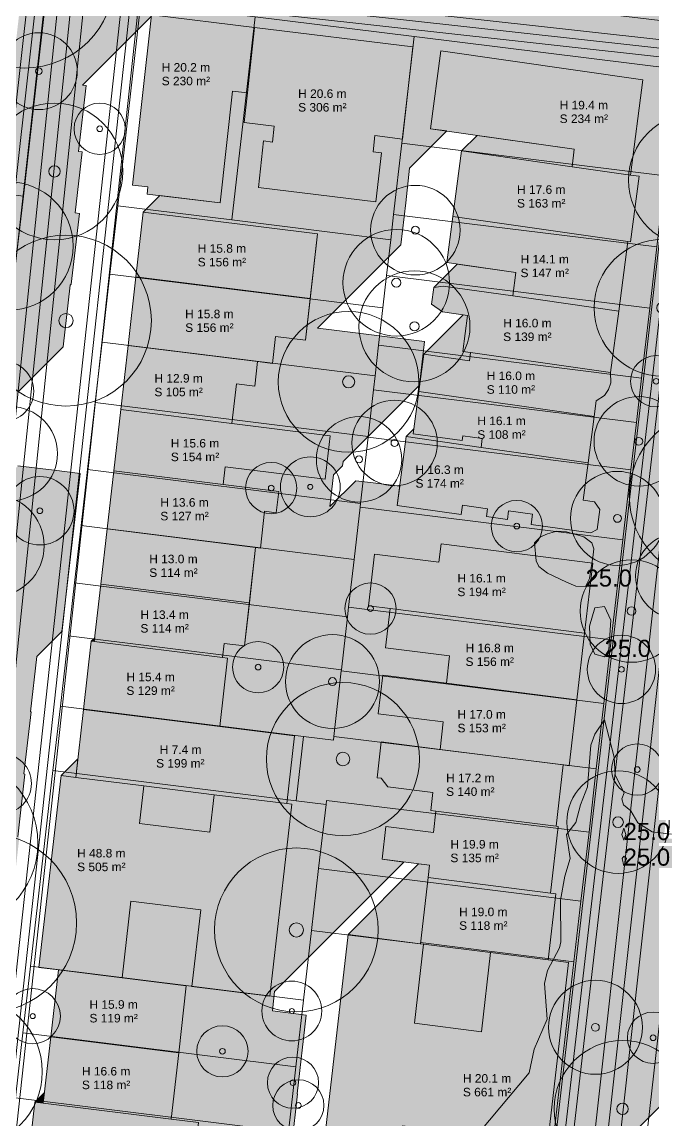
# Model space of a CAD drawing. Header units: metres. Extents: x -8 to 1190, y -11 to 1223.
# Drawn here: x 75.4 to 149.3, y 269.5 to 398 of the extents above; entities that cross this region are included whole.
import ezdxf

# ---------------------------------------------------------------- set-up
doc = ezdxf.new("R2010")
doc.units = ezdxf.units.M
doc.header["$MEASUREMENT"] = 0
for name, color, linetype, lineweight, true_color in [('TPX_BUILDING_AREAS_TEXT', 7, 'CONTINUOUS', 0, 0x000000), ('TPX_BUILDING_HEIGHTS_TEXT', 7, 'CONTINUOUS', 0, 0x000000), ('TPX_BUILDINGS', 7, 'CONTINUOUS', 0, 0x000000), ('TPX_BUILDINGS_HATCH', 7, 'CONTINUOUS', 0, 0xf0f0f0), ('TPX_BUILDINGS_SHADOWS_HATCH', 7, 'CONTINUOUS', 0, 0x000000), ('TPX_BUILDINGS_SHADOWS_OUTLINES', 7, 'CONTINUOUS', 0, 0x000000), ('TPX_CADASTRES', 7, 'CONTINUOUS', 0, 0x646464), ('TPX_CONTOUR_LINES_5M', 7, 'CONTINUOUS', 0, 0x969696), ('TPX_CONTOUR_LINES_5M_TEXT', 7, 'CONTINUOUS', 0, 0x000000), ('TPX_ROADS_AXES', 7, 'CONTINUOUS', 0, 0x323232), ('TPX_ROADS_CONTOURS', 7, 'CONTINUOUS', 0, 0x646464), ('TPX_VEGETATION_TREES_INDIVIDUAL', 7, 'CONTINUOUS', 0, 0x136734)]:
    doc.layers.add(name, color=color, linetype=linetype, lineweight=lineweight, true_color=true_color)
doc.styles.add('TPX_TEXTE', font='arial.ttf')

# ---------------------------------------------------------------- blocks, each defined once
blk = doc.blocks.new('TREETR007_CR075')
at = {"layer": 'TPX_VEGETATION_TREES_INDIVIDUAL'}
for radius in [7.5, 0.708]:
    blk.add_circle((0, 0, 0.04), radius, dxfattribs=at)
blk = doc.blocks.new('TREETR007_CR078')
at = {"layer": 'TPX_VEGETATION_TREES_INDIVIDUAL'}
for radius in [7.84, 0.708]:
    blk.add_circle((0, 0, 0.04), radius, dxfattribs=at)
blk = doc.blocks.new('TREETR003_CR030')
at = {"layer": 'TPX_VEGETATION_TREES_INDIVIDUAL'}
for radius in [3, 0.333]:
    blk.add_circle((0, 0, 0.04), radius, dxfattribs=at)
blk = doc.blocks.new('TREETR005_CR065')
at = {"layer": 'TPX_VEGETATION_TREES_INDIVIDUAL'}
for radius in [6.5, 0.542]:
    blk.add_circle((0, 0, 0.04), radius, dxfattribs=at)
blk = doc.blocks.new('TREETR003_CR035')
at = {"layer": 'TPX_VEGETATION_TREES_INDIVIDUAL'}
for radius in [3.5, 0.292]:
    blk.add_circle((0, 0, 0.04), radius, dxfattribs=at)
blk = doc.blocks.new('TREETR004_CR045')
at = {"layer": 'TPX_VEGETATION_TREES_INDIVIDUAL'}
for radius in [4.5, 0.375]:
    blk.add_circle((0, 0, 0.04), radius, dxfattribs=at)
blk = doc.blocks.new('TREETR005_CR052')
at = {"layer": 'TPX_VEGETATION_TREES_INDIVIDUAL'}
for radius in [5.24, 0.458]:
    blk.add_circle((0, 0, 0.04), radius, dxfattribs=at)
blk = doc.blocks.new('TREETR005_CR060')
at = {"layer": 'TPX_VEGETATION_TREES_INDIVIDUAL'}
for radius in [6, 0.5]:
    blk.add_circle((0, 0, 0.04), radius, dxfattribs=at)
blk = doc.blocks.new('TREETR003_CR032')
at = {"layer": 'TPX_VEGETATION_TREES_INDIVIDUAL'}
for radius in [3.23, 0.292]:
    blk.add_circle((0, 0, 0.04), radius, dxfattribs=at)
blk = doc.blocks.new('TREETR005_CR055')
at = {"layer": 'TPX_VEGETATION_TREES_INDIVIDUAL'}
for radius in [5.5, 0.458]:
    blk.add_circle((0, 0, 0.04), radius, dxfattribs=at)
blk = doc.blocks.new('TREETR003_CR040')
at = {"layer": 'TPX_VEGETATION_TREES_INDIVIDUAL'}
for radius in [4, 0.333]:
    blk.add_circle((0, 0, 0.04), radius, dxfattribs=at)
blk = doc.blocks.new('TREETR008_CR088')
at = {"layer": 'TPX_VEGETATION_TREES_INDIVIDUAL'}
for radius in [8.83, 0.792]:
    blk.add_circle((0, 0, 0.04), radius, dxfattribs=at)
blk = doc.blocks.new('TREETR008_CR096')
at = {"layer": 'TPX_VEGETATION_TREES_INDIVIDUAL'}
for radius in [9.59, 0.833]:
    blk.add_circle((0, 0, 0.04), radius, dxfattribs=at)
blk = doc.blocks.new('TREETR007_CR080')
at = {"layer": 'TPX_VEGETATION_TREES_INDIVIDUAL'}
for radius in [8, 0.667]:
    blk.add_circle((0, 0, 0.04), radius, dxfattribs=at)
blk = doc.blocks.new('TREETR004_CR050')
at = {"layer": 'TPX_VEGETATION_TREES_INDIVIDUAL'}
for radius in [5, 0.417]:
    blk.add_circle((0, 0, 0.04), radius, dxfattribs=at)
blk = doc.blocks.new('TREETR005_CR062')
at = {"layer": 'TPX_VEGETATION_TREES_INDIVIDUAL'}
for radius in [6.24, 0.542]:
    blk.add_circle((0, 0, 0.04), radius, dxfattribs=at)
blk = doc.blocks.new('TREETR009_CR105')
at = {"layer": 'TPX_VEGETATION_TREES_INDIVIDUAL'}
for radius in [10.48, 0.917]:
    blk.add_circle((0, 0, 0.04), radius, dxfattribs=at)
blk = doc.blocks.new('TREETR006_CR060')
at = {"layer": 'TPX_VEGETATION_TREES_INDIVIDUAL'}
for radius in [6, 0.625]:
    blk.add_circle((0, 0, 0.04), radius, dxfattribs=at)
blk = doc.blocks.new('TREETR008_CR090')
at = {"layer": 'TPX_VEGETATION_TREES_INDIVIDUAL'}
for radius in [8.96, 0.792]:
    blk.add_circle((0, 0, 0.04), radius, dxfattribs=at)
blk = doc.blocks.new('TREETR008_CR100')
at = {"layer": 'TPX_VEGETATION_TREES_INDIVIDUAL'}
for radius in [10, 0.833]:
    blk.add_circle((0, 0, 0.04), radius, dxfattribs=at)
blk = doc.blocks.new('TREETR007_CR082')
at = {"layer": 'TPX_VEGETATION_TREES_INDIVIDUAL'}
for radius in [8.24, 0.708]:
    blk.add_circle((0, 0, 0.04), radius, dxfattribs=at)

msp = doc.modelspace()

# ---------------------------------------------------------------- hatches: boundary and pattern name
at = {"layer": 'TPX_BUILDINGS_HATCH'}
for points in [[(90.54, 398.86), (88.33, 378.94), (90.11, 378.73), (90.02, 377.89), (98.59, 376.85), (100.04, 389.94), (101.78, 389.73), (102.62, 397.39), (90.54, 398.86)], [(101.78, 389.73), (101.39, 386.28), (104.91, 385.85), (104.71, 383.97), (103.68, 384.1), (103.08, 378.64), (116.82, 376.96), (117.46, 382.72), (116.5, 382.84), (116.71, 384.73), (119.95, 384.33), (121.15, 395.13), (102.62, 397.39), (101.78, 389.73)], [(124.41, 394.66), (123.21, 385.54), (140.06, 383.14), (139.79, 381.09), (146.64, 380.11), (148.1, 391.27), (124.41, 394.66)], [(126.85, 382.95), (125.84, 375.25), (146.33, 372.33), (146.64, 372.28), (147.65, 379.97), (146.64, 380.11), (139.79, 381.09), (126.85, 382.95)], [(89.58, 375.77), (88.72, 368.21), (109.14, 365.66), (110, 373.22), (89.58, 375.77)], [(125.84, 375.25), (125.14, 369.86), (133.2, 368.71), (132.84, 365.96), (145.26, 364.18), (146.33, 372.33), (125.84, 375.25)], [(88.72, 368.21), (87.8, 360.16), (102.95, 358.27), (104.72, 358.05), (105.07, 361.21), (108.58, 360.77), (109.14, 365.66), (88.72, 368.21)], [(123.6, 366.94), (123.35, 365.01), (124.61, 364.11), (127.56, 363.69), (127.01, 359.46), (127.9, 359.34), (144.31, 356.99), (145.26, 364.18), (132.84, 365.96), (124.71, 367.11), (123.6, 366.94)], [(87.8, 360.16), (86.94, 352.65), (99.97, 351.03), (100.49, 355.66), (102.63, 355.39), (102.95, 358.27), (87.8, 360.16)], [(122.43, 359.14), (121.85, 354.78), (142.38, 351.85), (142.62, 353.68), (143.61, 354.32), (144.08, 354.99), (144.35, 355.77), (144.31, 356.99), (127.9, 359.34), (127.77, 358.38), (122.43, 359.14)], [(121.85, 354.78), (121.2, 349.83), (126.92, 349.02), (127, 349.6), (129.27, 349.27), (129.14, 348.23), (141.67, 346.43), (142.38, 351.85), (121.85, 354.78)], [(86.94, 352.65), (86.13, 345.48), (98.95, 343.87), (99.19, 345.96), (110.89, 344.5), (111.47, 349.59), (99.97, 351.03), (86.94, 352.65)], [(120.37, 349.49), (119.32, 341.44), (126.8, 340.36), (126.95, 341.47), (129.9, 341.05), (129.78, 340.14), (132.23, 339.78), (132.36, 340.82), (135.17, 340.42), (135.01, 339.22), (142, 338.22), (142.74, 338.63), (143.04, 340.95), (142.44, 341.87), (141.1, 342.07), (141.67, 346.43), (129.14, 348.23), (120.37, 349.49)], [(86.13, 345.48), (85.35, 338.7), (102.74, 336.52), (103.3, 336.45), (103.79, 340.76), (105.15, 340.58), (105.44, 343.05), (98.95, 343.87), (86.13, 345.48)], [(85.35, 338.7), (84.62, 332.22), (102.01, 330.04), (102.74, 336.52), (85.35, 338.7)], [(116.67, 335.75), (115.97, 329.69), (118.48, 329.37), (141.26, 326.48), (142.21, 334.69), (124.46, 336.94), (124.21, 334.8), (116.67, 335.75)], [(84.62, 332.22), (83.85, 325.5), (98.87, 323.62), (99.06, 325.29), (101.43, 324.99), (102.01, 330.04), (84.62, 332.22)], [(118.48, 329.37), (117.95, 324.78), (125.45, 323.84), (125.08, 320.62), (140.36, 318.69), (141.26, 326.48), (118.48, 329.37)], [(83.49, 325.54), (82.59, 317.57), (98.53, 315.58), (99.44, 323.55), (98.87, 323.62), (83.85, 325.5), (83.49, 325.54)], [(117.62, 321.57), (117.1, 317.05), (124.7, 316.09), (124.34, 312.88), (138.76, 311.06), (139.47, 310.96), (140.36, 318.69), (125.08, 320.62), (117.62, 321.57)], [(82.59, 317.57), (81.67, 309.61), (89.65, 308.62), (97.9, 307.57), (106.38, 306.53), (107.3, 314.48), (98.53, 315.58), (82.59, 317.57)], [(117.44, 313.76), (116.96, 309.56), (117.44, 309.5), (118.24, 308.49), (123.5, 307.83), (123.26, 305.74), (123.84, 305.67), (137.93, 303.88), (138.76, 311.06), (124.34, 312.88), (117.44, 313.76)], [(79.95, 309.82), (77.37, 287.36), (79.64, 287.08), (87.11, 286.16), (88.13, 295.1), (96.31, 294.09), (95.27, 285.12), (104.4, 284), (106.98, 306.46), (106.38, 306.53), (97.9, 307.57), (97.39, 303.18), (89.14, 304.21), (89.65, 308.62), (81.67, 309.61), (79.95, 309.82)], [(117.99, 303.86), (117.55, 300.02), (123.11, 299.32), (122.94, 297.88), (137.28, 296.06), (138.18, 303.85), (137.93, 303.88), (123.84, 305.67), (123.56, 303.16), (117.99, 303.86)], [(122.94, 297.88), (122.05, 290.12), (122.4, 290.08), (130.26, 289.09), (137, 288.23), (137.9, 295.98), (137.28, 296.06), (122.94, 297.88)], [(113.56, 291.21), (109.97, 260.07), (118.79, 258.96), (119.93, 268.82), (127.98, 267.81), (126.84, 257.94), (133.99, 257.03), (135.77, 256.8), (139.37, 287.94), (137, 288.23), (130.26, 289.09), (129.18, 279.82), (121.33, 280.82), (122.4, 290.08), (122.05, 290.12), (113.56, 291.21)], [(79.64, 287.08), (78.74, 279.23), (93.73, 277.35), (94.62, 285.2), (87.11, 286.16), (79.64, 287.08)], [(78.74, 279.23), (77.86, 271.48), (92.85, 269.61), (93.73, 277.35), (78.74, 279.23)], [(76.87, 271.6), (75.82, 262.32), (95.01, 259.92), (96.06, 269.2), (92.85, 269.61), (77.86, 271.48), (76.87, 271.6)]]:
    msp.add_hatch(color=256, dxfattribs=at).paths.add_polyline_path(points)
at = {"layer": 'TPX_BUILDINGS_SHADOWS_HATCH'}
h = msp.add_hatch(color=256, dxfattribs=at)
h.paths.add_polyline_path([(63.22, 428.91), (39.25, 404.94), (39.87, 405.31), (53.03, 403.66), (52.23, 396.68), (60.79, 395.6), (61.58, 402.55), (75.26, 400.84), (73.01, 381.17), (60.09, 382.8), (59.76, 379.88), (70.8, 378.49), (69.91, 370.79), (70.33, 370.74), (69.44, 362.95), (68.49, 354.66), (67.97, 354.74), (67.06, 346.85), (65.88, 346.99), (64.88, 338.32), (63.96, 330.35), (66.99, 329.97), (64.85, 311.48), (64.14, 311.57), (63.29, 304.11), (62.44, 296.7), (61.57, 289.1), (60.69, 281.45), (59.79, 273.65), (58.04, 258.35), (57.11, 250.17), (56.73, 250.22), (55.61, 240.48), (56.28, 240.4), (55.19, 230.93), (54.28, 222.96), (53.42, 215.48), (52.49, 215.59), (52.08, 212.06), (51.63, 208.08), (50.74, 200.35), (50.27, 200.41), (49.76, 196.03), (50.77, 195.9), (50.6, 194.46), (50.4, 192.73), (50.03, 192.77), (49.24, 185.97), (61.34, 198.06), (62.06, 204.39), (65.54, 207.86), (65.73, 209.59), (65.9, 211.03), (64.9, 211.16), (65.4, 215.54), (64.83, 215.61), (65.56, 222.01), (66.01, 225.99), (66.28, 228.34), (67, 229.05), (67.86, 236.54), (67.73, 236.56), (68.63, 244.37), (69.55, 245.29), (70.63, 254.75), (69.96, 254.83), (71.8, 256.67), (72.93, 266.41), (70.71, 266.69), (71.27, 271.57), (71.2, 271.58), (72.07, 279.15), (72.78, 279.86), (73.65, 287.51), (73.28, 287.56), (74.13, 294.88), (74.2, 294.95), (75.07, 302.6), (74.89, 302.63), (75.73, 310), (75.61, 310.01), (76.44, 317.26), (76.38, 317.27), (77.12, 323.75), (80.05, 326.68), (82.19, 345.18), (79.16, 345.56), (74.91, 346.08), (74.2, 345.38), (74.5, 347.94), (74.13, 347.99), (74.89, 354.68), (80.22, 360), (81.04, 367.21), (81.15, 367.32), (82.1, 375.61), (81.6, 375.67), (82.43, 382.83), (82, 382.88), (82.89, 390.58), (82.47, 390.63), (90.52, 398.68), (90.54, 398.86), (102.62, 397.39), (121.15, 395.13), (119.95, 384.33), (116.71, 384.73), (116.5, 382.84), (117.46, 382.72), (116.82, 376.96), (103.08, 378.64), (103.68, 384.1), (104.71, 383.97), (104.91, 385.85), (101.39, 386.28), (101.78, 389.73), (100.04, 389.94), (98.59, 376.85), (91.51, 377.7), (89.58, 375.77), (110, 373.22), (109.09, 365.22), (108.58, 360.77), (105.07, 361.21), (104.72, 358.05), (102.95, 358.27), (102.63, 355.39), (100.49, 355.66), (99.97, 351.03), (111.47, 349.59), (110.89, 344.5), (99.19, 345.96), (98.95, 343.87), (105.44, 343.05), (105.15, 340.58), (103.79, 340.76), (103.3, 336.45), (102.74, 336.52), (101.43, 324.99), (99.06, 325.29), (98.87, 323.62), (99.44, 323.55), (98.53, 315.58), (107.3, 314.48), (106.38, 306.53), (106.98, 306.46), (104.4, 284), (95.27, 285.12), (96.31, 294.09), (88.13, 295.1), (87.11, 286.16), (94.62, 285.2), (93.73, 277.35), (92.85, 269.61), (96.06, 269.2), (95.01, 259.92), (94.33, 253.99), (104.11, 252.77), (103.24, 245.06), (100.57, 245.4), (99.72, 237.97), (94.32, 238.65), (94.51, 240.29), (82.54, 241.78), (82.35, 240.15), (90.64, 239.11), (89.77, 231.47), (91.07, 231.3), (90.69, 227.98), (91.62, 227.86), (92.38, 227.27), (92.17, 225.42), (91.6, 224.57), (90.36, 224.73), (90.22, 223.51), (80.86, 224.68), (71.21, 215.03), (85.26, 213.25), (85, 211.06), (88.75, 210.59), (87.7, 201.54), (80.97, 202.39), (80.73, 200.33), (83.95, 199.91), (83.22, 193.57), (82.35, 193.69), (82.03, 190.97), (85.15, 190.58), (85.3, 191.98), (86.71, 191.81), (87.42, 198.02), (95.67, 196.97), (100.65, 200.22), (104.09, 199.78), (103.36, 193.49), (111.48, 192.46), (111.83, 195.47), (116.49, 194.88), (121.76, 194.21), (122.9, 204.1), (112.67, 205.4), (112.83, 206.77), (110.92, 207.01), (111.35, 210.7), (107.86, 211.14), (108.14, 213.58), (108.85, 219.71), (110.66, 219.48), (110.85, 221.22), (113.05, 220.94), (113.44, 224.29), (112.34, 223.2), (112.64, 225.73), (112.7, 225.8), (111.04, 226.01), (110.8, 223.9), (107.32, 224.34), (106.17, 225.73), (106.58, 229.31), (110.39, 228.83), (111.28, 236.53), (103.15, 237.56), (103.81, 243.24), (114.91, 241.83), (115.11, 243.55), (109.48, 244.26), (109.96, 248.39), (121.1, 246.98), (121.74, 252.6), (122.43, 258.5), (126.84, 257.94), (127.49, 263.56), (123.01, 259.09), (120.92, 259.35), (117.28, 255.72), (117.67, 259.1), (109.97, 260.07), (110.41, 263.89), (109.22, 264.04), (108.46, 263.28), (104.15, 263.82), (106.99, 266.65), (107.66, 272.58), (107.6, 272.58), (108.65, 281.79), (104.7, 282.28), (104.95, 284.55), (120.1, 299.7), (117.55, 300.02), (117.99, 303.86), (123.56, 303.16), (123.84, 305.67), (123.26, 305.74), (123.5, 307.83), (118.24, 308.49), (117.44, 309.5), (116.96, 309.56), (117.44, 313.76), (124.34, 312.88), (124.7, 316.09), (117.1, 317.05), (117.62, 321.57), (125.08, 320.62), (125.45, 323.84), (117.95, 324.78), (118.48, 329.37), (115.97, 329.69), (116.67, 335.75), (124.21, 334.8), (124.46, 336.94), (142.21, 334.69), (141.26, 326.48), (140.36, 318.69), (139.47, 310.96), (138.76, 311.06), (137.93, 303.88), (138.18, 303.85), (137.28, 296.06), (137.9, 295.98), (137, 288.23), (139.37, 287.94), (135.77, 256.8), (133.99, 257.03), (133.31, 251.14), (132.66, 245.52), (133.01, 245.47), (132.33, 239.62), (131.68, 233.94), (130.86, 234.05), (129.97, 226.34), (130.6, 226.26), (129.74, 218.82), (127.97, 203.46), (128.25, 203.42), (125.01, 175.41), (138.45, 188.84), (141.68, 216.85), (140.41, 217.02), (141.14, 223.26), (141.77, 223.9), (142.68, 231.76), (142.75, 231.83), (143.61, 239.27), (142.98, 239.35), (143.97, 240.34), (144.86, 248.05), (141.48, 248.48), (141.52, 248.81), (143.29, 250.58), (143.97, 256.43), (143.62, 256.48), (141.52, 256.74), (141.86, 259.69), (141.8, 259.7), (142.21, 263.25), (149.98, 271.01), (153.58, 302.15), (151.22, 302.44), (150.54, 302.53), (151.33, 309.41), (150.72, 309.5), (151.35, 310.14), (152.26, 317.92), (150.33, 318.16), (150.81, 322.31), (151.49, 322.98), (152.38, 330.71), (152.26, 330.72), (153.14, 338.36), (152.71, 338.42), (153.59, 346.08), (150.57, 346.46), (154.26, 350.15), (154.57, 352.48), (153.97, 353.4), (152.62, 353.6), (153.2, 357.96), (153.08, 357.97), (153.77, 363.23), (153.71, 363.24), (153.88, 364.59), (154.92, 365.63), (155.39, 366.31), (155.66, 367.09), (155.63, 368.31), (156.57, 375.49), (155.43, 375.66), (156.24, 381.89), (159.08, 384.73), (160.1, 392.41), (159.09, 392.56), (160.36, 393.83), (161.82, 404.99), (138.13, 408.38), (135.25, 405.5), (135.61, 408.75), (124.66, 410.15), (124.76, 411.04), (120.1, 411.6), (125.45, 416.96), (126.04, 422.03), (137.4, 420.58), (137.88, 424.75), (124.52, 426.46), (125.76, 437.08), (143.78, 434.78), (143.93, 436.1), (156.09, 434.55), (154.72, 422.73), (142.53, 424.29), (142.04, 420.13), (154.24, 418.57), (152.83, 406.55), (168.67, 422.39), (170.08, 434.41), (166.82, 434.83), (170.56, 438.57), (171.93, 450.38), (164.39, 451.35), (164.49, 452.25), (163.45, 452.37), (166.63, 455.55), (167.3, 461.83), (168.89, 463.42), (169.7, 471.08), (169.39, 471.12), (170.23, 478.96), (169.04, 479.1), (157.14, 480.5), (156.49, 479.84), (153.14, 480.23), (143.1, 470.19), (147.02, 469.74), (147.1, 470.46), (159, 469.06), (160.19, 468.92), (159.3, 460.69), (158.49, 453.03), (157.34, 453.17), (156.52, 445.44), (157.56, 445.32), (156.74, 437.65), (132.38, 440.51), (133.2, 448.18), (144.45, 446.85), (144.83, 450.45), (138.37, 451.21), (138.62, 453.61), (136, 450.99), (136.08, 451.62), (138.69, 454.24), (138.81, 455.35), (139, 455.33), (139.44, 459.42), (145.7, 458.69), (146.08, 462.24), (142.66, 462.64), (139.63, 459.61), (140.46, 466.76), (138.33, 467.03), (144.19, 472.89), (144.23, 473.29), (144.46, 475.23), (145.13, 481), (144.97, 481.02), (138.66, 481.84), (137.53, 480.71), (137.25, 480.73), (137.05, 480.77), (133.29, 481.25), (133.84, 485.95), (133.03, 486.04), (118.44, 487.91), (117.14, 486.61), (113.21, 487.11), (99.92, 473.82), (104.98, 473.17), (105.15, 474.61), (119.74, 472.75), (120.55, 472.65), (120.63, 473.37), (128.63, 472.35), (128.84, 472.32), (129.11, 472.29), (135.43, 471.48), (135.59, 471.46), (134.91, 465.68), (134.68, 463.74), (134.64, 463.34), (128.16, 464.17), (127.62, 459.5), (119.14, 460.59), (118.78, 457.57), (121.51, 457.22), (121.15, 454.24), (127.17, 453.47), (125.75, 441.29), (104.28, 444.04), (103.73, 439.43), (105.74, 439.16), (105.8, 439.67), (106.45, 439.59), (106.7, 441.75), (121.83, 439.82), (120.1, 425.01), (115.5, 425.61), (115.29, 423.85), (114.7, 423.93), (114.41, 421.43), (120.56, 420.64), (119.42, 410.93), (104.52, 412.84), (97.01, 405.33), (97.96, 413.68), (92.64, 414.36), (93.94, 425.47), (85.56, 426.52), (79.29, 420.26), (76.2, 420.65), (77, 427.64), (75.61, 427.81), (93.38, 445.59), (94.11, 451.54), (93.14, 451.67), (93.66, 455.88), (92.08, 456.09), (92.57, 460.1), (92.15, 460.16), (93.09, 467.86), (95.78, 470.54), (96.73, 478.25), (94.04, 478.61), (94.54, 482.6), (94.68, 482.74), (95.64, 490.56), (77.04, 493.07), (64.45, 480.49), (83.05, 477.98), (82.09, 470.16), (80.98, 461.11), (80.23, 454.99), (79.21, 446.74), (78.26, 439.02), (76.98, 439.19), (76.3, 433.72), (75.56, 427.77), (70.24, 428.48), (63.84, 429.29), (63.22, 428.91)])
h.paths.add_polyline_path([(109.99, 362.18), (119.75, 371.94), (120.31, 376.84), (120.77, 380.91), (125.13, 385.27), (123.21, 385.54), (124.41, 394.66), (148.1, 391.27), (146.64, 380.11), (147.65, 379.97), (146.64, 372.28), (146.33, 372.33), (145.26, 364.18), (144.31, 356.99), (144.35, 355.77), (144.08, 354.99), (143.61, 354.32), (142.62, 353.68), (142.38, 351.85), (141.67, 346.43), (141.1, 342.07), (142.44, 341.87), (143.04, 340.95), (142.74, 338.63), (142, 338.22), (135.01, 339.22), (135.17, 340.42), (132.36, 340.82), (132.23, 339.78), (129.78, 340.14), (129.9, 341.05), (126.95, 341.47), (126.8, 340.36), (119.32, 341.44), (119.61, 343.69), (116.18, 344.12), (114.46, 344.33), (111.43, 341.3), (111.85, 345.01), (112.92, 346.07), (112.98, 346.59), (121.92, 355.53), (122.5, 360.62), (111, 362.06), (109.99, 362.18)], flags=16)
h.paths.add_polyline_path([(126.46, 441.67), (127.19, 448.71), (131.4, 448.22), (130.66, 441.18), (126.46, 441.67)], flags=16)
for points in [[(128.67, 384.76), (126.85, 382.95), (139.79, 381.09), (140.06, 383.14), (128.67, 384.76)], [(126.35, 369.69), (123.6, 366.94), (124.71, 367.11), (132.84, 365.96), (133.2, 368.71), (126.35, 369.69)], [(127.05, 363.76), (122.43, 359.14), (127.77, 358.38), (127.9, 359.34), (127.01, 359.46), (127.56, 363.69), (127.05, 363.76)], [(121.28, 350.39), (120.37, 349.49), (129.14, 348.23), (129.27, 349.27), (127, 349.6), (126.92, 349.02), (121.2, 349.83), (121.28, 350.39)], [(83.9, 325.95), (83.49, 325.54), (83.85, 325.5), (83.9, 325.95)], [(81.92, 311.79), (79.95, 309.82), (81.67, 309.61), (81.92, 311.79)], [(89.65, 308.62), (89.14, 304.21), (97.39, 303.18), (97.9, 307.57), (89.65, 308.62)], [(121.83, 299.48), (113.56, 291.21), (122.05, 290.12), (122.94, 297.88), (123.11, 299.32), (121.83, 299.48)], [(122.4, 290.08), (121.33, 280.82), (129.18, 279.82), (130.26, 289.09), (122.4, 290.08)], [(78, 272.73), (76.87, 271.6), (77.86, 271.48), (78, 272.73)]]:
    msp.add_hatch(color=256, dxfattribs=at).paths.add_polyline_path(points)

# ---------------------------------------------------------------- linework, layer by layer
at = {"layer": 'TPX_BUILDINGS', "elevation": 0.04}
for points in [[(90.54, 398.86), (88.33, 378.94), (90.11, 378.73), (90.02, 377.89), (98.59, 376.85), (100.04, 389.94), (101.78, 389.73), (102.62, 397.39)], [(101.78, 389.73), (101.39, 386.28), (104.91, 385.85), (104.71, 383.97), (103.68, 384.1), (103.08, 378.64), (116.82, 376.96), (117.46, 382.72), (116.5, 382.84), (116.71, 384.73), (119.95, 384.33), (121.15, 395.13), (102.62, 397.39)], [(124.41, 394.66), (123.21, 385.54), (140.06, 383.14), (139.79, 381.09), (146.64, 380.11), (148.1, 391.27)], [(126.85, 382.95), (125.84, 375.25), (146.33, 372.33), (146.64, 372.28), (147.65, 379.97), (146.64, 380.11), (139.79, 381.09)], [(89.58, 375.77), (88.72, 368.21), (109.14, 365.66), (110, 373.22)], [(125.84, 375.25), (125.14, 369.86), (133.2, 368.71), (132.84, 365.96), (145.26, 364.18), (146.33, 372.33)], [(88.72, 368.21), (87.8, 360.16), (102.95, 358.27), (104.72, 358.05), (105.07, 361.21), (108.58, 360.77), (109.14, 365.66)], [(123.6, 366.94), (123.35, 365.01), (124.61, 364.11), (127.56, 363.69), (127.01, 359.46), (127.9, 359.34), (144.31, 356.99), (145.26, 364.18), (132.84, 365.96), (124.71, 367.11)], [(87.8, 360.16), (86.94, 352.65), (99.97, 351.03), (100.49, 355.66), (102.63, 355.39), (102.95, 358.27)], [(122.43, 359.14), (121.85, 354.78), (142.38, 351.85), (142.62, 353.68), (143.61, 354.32), (144.08, 354.99), (144.35, 355.77), (144.31, 356.99), (127.9, 359.34), (127.77, 358.38)], [(121.85, 354.78), (121.2, 349.83), (126.92, 349.02), (127, 349.6), (129.27, 349.27), (129.14, 348.23), (141.67, 346.43), (142.38, 351.85)], [(86.94, 352.65), (86.13, 345.48), (98.95, 343.87), (99.19, 345.96), (110.89, 344.5), (111.47, 349.59), (99.97, 351.03)], [(120.37, 349.49), (119.32, 341.44), (126.8, 340.36), (126.95, 341.47), (129.9, 341.05), (129.78, 340.14), (132.23, 339.78), (132.36, 340.82), (135.17, 340.42), (135.01, 339.22), (142, 338.22), (142.74, 338.63), (143.04, 340.95), (142.44, 341.87), (141.1, 342.07), (141.67, 346.43), (129.14, 348.23)], [(86.13, 345.48), (85.35, 338.7), (102.74, 336.52), (103.3, 336.45), (103.79, 340.76), (105.15, 340.58), (105.44, 343.05), (98.95, 343.87)], [(85.35, 338.7), (84.62, 332.22), (102.01, 330.04), (102.74, 336.52)], [(116.67, 335.75), (115.97, 329.69), (118.48, 329.37), (141.26, 326.48), (142.21, 334.69), (124.46, 336.94), (124.21, 334.8)], [(84.62, 332.22), (83.85, 325.5), (98.87, 323.62), (99.06, 325.29), (101.43, 324.99), (102.01, 330.04)], [(118.48, 329.37), (117.95, 324.78), (125.45, 323.84), (125.08, 320.62), (140.36, 318.69), (141.26, 326.48)], [(83.49, 325.54), (82.59, 317.57), (98.53, 315.58), (99.44, 323.55), (98.87, 323.62), (83.85, 325.5)], [(117.62, 321.57), (117.1, 317.05), (124.7, 316.09), (124.34, 312.88), (138.76, 311.06), (139.47, 310.96), (140.36, 318.69), (125.08, 320.62)], [(82.59, 317.57), (81.67, 309.61), (89.65, 308.62), (97.9, 307.57), (106.38, 306.53), (107.3, 314.48), (98.53, 315.58)], [(117.44, 313.76), (116.96, 309.56), (117.44, 309.5), (118.24, 308.49), (123.5, 307.83), (123.26, 305.74), (123.84, 305.67), (137.93, 303.88), (138.76, 311.06), (124.34, 312.88)], [(79.95, 309.82), (77.37, 287.36), (79.64, 287.08), (87.11, 286.16), (88.13, 295.1), (96.31, 294.09), (95.27, 285.12), (104.4, 284), (106.98, 306.46), (106.38, 306.53), (97.9, 307.57), (97.39, 303.18), (89.14, 304.21), (89.65, 308.62), (81.67, 309.61)], [(117.99, 303.86), (117.55, 300.02), (123.11, 299.32), (122.94, 297.88), (137.28, 296.06), (138.18, 303.85), (137.93, 303.88), (123.84, 305.67), (123.56, 303.16)], [(122.94, 297.88), (122.05, 290.12), (122.4, 290.08), (130.26, 289.09), (137, 288.23), (137.9, 295.98), (137.28, 296.06)], [(113.56, 291.21), (109.97, 260.07), (118.79, 258.96), (119.93, 268.82), (127.98, 267.81), (126.84, 257.94), (133.99, 257.03), (135.77, 256.8), (139.37, 287.94), (137, 288.23), (130.26, 289.09), (129.18, 279.82), (121.33, 280.82), (122.4, 290.08), (122.05, 290.12)], [(79.64, 287.08), (78.74, 279.23), (93.73, 277.35), (94.62, 285.2), (87.11, 286.16)], [(78.74, 279.23), (77.86, 271.48), (92.85, 269.61), (93.73, 277.35)], [(76.87, 271.6), (75.82, 262.32), (95.01, 259.92), (96.06, 269.2), (92.85, 269.61), (77.86, 271.48)]]:
    msp.add_lwpolyline(points, close=True, dxfattribs=at)
at = {"layer": 'TPX_BUILDINGS_SHADOWS_OUTLINES', "elevation": 0.04}
for points in [[(74.89, 354.68), (80.22, 360), (81.04, 367.21), (81.15, 367.32), (82.1, 375.61), (81.6, 375.67), (82.43, 382.83), (82, 382.88), (82.89, 390.58), (82.47, 390.63), (90.52, 398.68)], [(90.54, 398.86), (102.62, 397.39), (121.15, 395.13), (119.95, 384.33), (116.71, 384.73), (116.5, 382.84), (117.46, 382.72), (116.82, 376.96), (103.08, 378.64), (103.68, 384.1), (104.71, 383.97), (104.91, 385.85), (101.39, 386.28), (101.78, 389.73), (100.04, 389.94), (98.59, 376.85), (91.51, 377.7), (89.58, 375.77), (110, 373.22), (109.09, 365.22), (108.58, 360.77), (105.07, 361.21), (104.72, 358.05), (102.95, 358.27), (102.63, 355.39), (100.49, 355.66), (99.97, 351.03), (111.47, 349.59), (110.89, 344.5), (99.19, 345.96), (98.95, 343.87), (105.44, 343.05), (105.15, 340.58), (103.79, 340.76), (103.3, 336.45), (102.74, 336.52), (101.43, 324.99), (99.06, 325.29), (98.87, 323.62), (99.44, 323.55), (98.53, 315.58), (107.3, 314.48), (106.38, 306.53), (106.98, 306.46), (104.4, 284), (95.27, 285.12), (96.31, 294.09), (88.13, 295.1), (87.11, 286.16), (94.62, 285.2), (93.73, 277.35), (92.85, 269.61), (96.06, 269.2)], [(74.89, 302.63), (75.73, 310), (75.61, 310.01), (76.44, 317.26), (76.38, 317.27), (77.12, 323.75), (80.05, 326.68), (82.19, 345.18), (79.16, 345.56), (74.91, 346.08)], [(106.99, 266.65), (107.66, 272.58), (107.6, 272.58), (108.65, 281.79), (104.7, 282.28), (104.95, 284.55), (120.1, 299.7), (117.55, 300.02), (117.99, 303.86), (123.56, 303.16), (123.84, 305.67), (123.26, 305.74), (123.5, 307.83), (118.24, 308.49), (117.44, 309.5), (116.96, 309.56), (117.44, 313.76), (124.34, 312.88), (124.7, 316.09), (117.1, 317.05), (117.62, 321.57), (125.08, 320.62), (125.45, 323.84), (117.95, 324.78), (118.48, 329.37), (115.97, 329.69), (116.67, 335.75), (124.21, 334.8), (124.46, 336.94), (142.21, 334.69), (141.26, 326.48), (140.36, 318.69), (139.47, 310.96), (138.76, 311.06), (137.93, 303.88), (138.18, 303.85), (137.28, 296.06), (137.9, 295.98), (137, 288.23), (139.37, 287.94), (135.77, 256.8)], [(142.21, 263.25), (149.98, 271.01)]]:
    msp.add_lwpolyline(points, dxfattribs=at)
for points in [[(109.99, 362.18), (119.75, 371.94), (120.31, 376.84), (120.77, 380.91), (125.13, 385.27), (123.21, 385.54), (124.41, 394.66), (148.1, 391.27), (146.64, 380.11), (147.65, 379.97), (146.64, 372.28), (146.33, 372.33), (145.26, 364.18), (144.31, 356.99), (144.35, 355.77), (144.08, 354.99), (143.61, 354.32), (142.62, 353.68), (142.38, 351.85), (141.67, 346.43), (141.1, 342.07), (142.44, 341.87), (143.04, 340.95), (142.74, 338.63), (142, 338.22), (135.01, 339.22), (135.17, 340.42), (132.36, 340.82), (132.23, 339.78), (129.78, 340.14), (129.9, 341.05), (126.95, 341.47), (126.8, 340.36), (119.32, 341.44), (119.61, 343.69), (116.18, 344.12), (114.46, 344.33), (111.43, 341.3), (111.85, 345.01), (112.92, 346.07), (112.98, 346.59), (121.92, 355.53), (122.5, 360.62), (111, 362.06)], [(128.67, 384.76), (126.85, 382.95), (139.79, 381.09), (140.06, 383.14)], [(126.35, 369.69), (123.6, 366.94), (124.71, 367.11), (132.84, 365.96), (133.2, 368.71)], [(127.05, 363.76), (122.43, 359.14), (127.77, 358.38), (127.9, 359.34), (127.01, 359.46), (127.56, 363.69)], [(121.28, 350.39), (120.37, 349.49), (129.14, 348.23), (129.27, 349.27), (127, 349.6), (126.92, 349.02), (121.2, 349.83)], [(83.9, 325.95), (83.49, 325.54), (83.85, 325.5)], [(81.92, 311.79), (79.95, 309.82), (81.67, 309.61)], [(89.65, 308.62), (89.14, 304.21), (97.39, 303.18), (97.9, 307.57)], [(121.83, 299.48), (113.56, 291.21), (122.05, 290.12), (122.94, 297.88), (123.11, 299.32)], [(122.4, 290.08), (121.33, 280.82), (129.18, 279.82), (130.26, 289.09)], [(78, 272.73), (76.87, 271.6), (77.86, 271.48)]]:
    msp.add_lwpolyline(points, close=True, dxfattribs=at)
at = {"layer": 'TPX_CADASTRES', "elevation": 0.02}
for points in [[(37.95, 387.52), (37.72, 385.07), (43.31, 384.39), (43.31, 384.37), (43, 381.62), (43.72, 381.53), (75.54, 377.65), (77.9, 398.3), (78.2, 400.93), (40.46, 405.52), (40.39, 404.89), (40.06, 401.95), (39.75, 401.99), (38.37, 387.46)], [(89.31, 400.29), (86.59, 376.51), (99.96, 374.85), (102.69, 398.63)], [(102.69, 398.63), (99.96, 374.85), (118.56, 372.54), (118.9, 375.51), (119.86, 383.85), (121.29, 396.32)], [(121.29, 396.32), (119.86, 383.85), (150.68, 380.02), (152.13, 392.49)], [(119.86, 383.85), (118.9, 375.51), (149.72, 371.69), (150.68, 380.02)], [(43, 381.62), (42.11, 373.73), (44.84, 373.42), (74.67, 370.04), (75.54, 377.65), (43.72, 381.53)], [(86.59, 376.51), (85.67, 368.52), (117.65, 364.56), (118.08, 368.35), (118.56, 372.54), (99.96, 374.85)], [(118.56, 372.54), (118.08, 368.35), (148.89, 364.53), (149.72, 371.69), (118.9, 375.51)], [(85.67, 368.52), (84.76, 360.56), (116.73, 356.59), (117.14, 360.18), (117.65, 364.56)], [(117.65, 364.56), (117.14, 360.18), (147.94, 356.32), (148.89, 364.53), (118.08, 368.35)], [(84.76, 360.56), (83.94, 353.47), (115.92, 349.5), (116.55, 354.96), (116.73, 356.59)], [(116.73, 356.59), (116.55, 354.96), (147.33, 351.14), (147.94, 356.32), (117.14, 360.18)], [(115.92, 349.5), (115.91, 349.41), (146.69, 345.59), (147.33, 351.14), (116.55, 354.96)], [(83.94, 353.47), (83.05, 345.64), (115.02, 341.67), (115.91, 349.41), (115.92, 349.5)], [(115.02, 341.67), (114.97, 341.24), (145.74, 337.42), (146.69, 345.59), (115.91, 349.41)], [(83.05, 345.64), (82.29, 339.08), (114.27, 335.12), (114.97, 341.24), (115.02, 341.67)], [(114.27, 335.12), (113.63, 329.52), (144.39, 325.7), (145.74, 337.42), (114.97, 341.24)], [(82.29, 339.08), (81.53, 332.38), (113.5, 328.41), (113.63, 329.52), (114.27, 335.12)], [(81.53, 332.38), (80.82, 326.19), (112.79, 322.21), (113.5, 328.41)], [(112.79, 322.21), (112.77, 322.06), (143.52, 318.24), (144.39, 325.7), (113.63, 329.52), (113.5, 328.41)], [(80.82, 326.19), (79.87, 317.93), (108.36, 314.4), (111.84, 313.97), (111.89, 314.4), (112.77, 322.06), (112.79, 322.21)], [(112.77, 322.06), (111.89, 314.4), (142.63, 310.59), (143.52, 318.24)], [(79.87, 317.93), (79, 310.4), (107.49, 306.86), (108.36, 314.4)], [(108.36, 314.4), (107.49, 306.86), (110.98, 306.43), (111.03, 306.89), (141.78, 303.2), (142.63, 310.59), (111.89, 314.4), (111.84, 313.97)], [(79, 310.4), (76.38, 287.49), (108.35, 283.53), (109.29, 291.69), (110.12, 298.93), (110.98, 306.43), (107.49, 306.86)], [(110.98, 306.43), (110.12, 298.93), (140.84, 295.12), (141.78, 303.2), (111.03, 306.89)], [(110.12, 298.93), (109.29, 291.69), (122.02, 290.11), (122.04, 290.26), (140.02, 288.03), (140.84, 295.12)], [(106.59, 268.12), (105.69, 260.35), (136.37, 256.55), (140.02, 288.03), (122.04, 290.26), (122.02, 290.11), (109.29, 291.69), (108.35, 283.53), (107.46, 275.74)], [(76.38, 287.49), (75.48, 279.71), (107.46, 275.74), (108.35, 283.53)], [(75.48, 279.71), (74.61, 272.09), (106.59, 268.12), (107.46, 275.74)], [(74.61, 272.09), (72.86, 256.84), (104.84, 252.88), (105.06, 254.8), (105.69, 260.35), (106.59, 268.12)]]:
    msp.add_lwpolyline(points, close=True, dxfattribs=at)
at = {"layer": 'TPX_CONTOUR_LINES_5M', "elevation": 0.05}
for points in [[(136.9, 338.1), (136.09, 337.76), (135.4, 337.06), (135.59, 334.97), (135.89, 334.28), (136.9, 333.5), (139.13, 332.45), (140.25, 331.97), (141.37, 331.94), (141.83, 332.88), (142.28, 335.67), (142.34, 336.37), (142.11, 337.06), (141.16, 337.76), (139.13, 338.36), (138.01, 338.41), (136.9, 338.1)], [(142.48, 329.45), (141.85, 327.3), (141.92, 325.21), (142.48, 324.03), (143.6, 323.71), (144.11, 324.52), (144.34, 328), (143.6, 329.61), (142.48, 329.45)], [(151.42, 302.97), (149.19, 303.23), (147.51, 304.3), (146.66, 305.69), (145.82, 306.39), (145.64, 307.09), (145.89, 307.79), (144.84, 309.88), (144.74, 311.97), (143.6, 316.35), (142.48, 314.65), (142.01, 313.36), (141.62, 308.48), (140.77, 306.39), (140.25, 304.33), (139.16, 302.91), (139.57, 300.12), (138.94, 298.03), (138.45, 295.24), (138.48, 290.36), (138.32, 289.66), (136.9, 287.01), (136.55, 285.48), (136.88, 281.29), (135.34, 277.81), (134.77, 275.02), (128.9, 268.05)], [(145.84, 303.65), (145.61, 302.91), (145.84, 302.27), (146.08, 302.91), (145.84, 303.65)], [(145.84, 300.4), (145.67, 300.12), (145.84, 299.27), (146.17, 300.12), (145.84, 300.4)]]:
    msp.add_lwpolyline(points, dxfattribs=at)
at = {"layer": 'TPX_ROADS_AXES', "elevation": 0.03}
for points in [[(86.6, 485.85), (77.99, 408.98), (51.92, 176.09), (51.53, 172.66)], [(58.19, 177.74), (81.9, 407.85)], [(63.96, 178.93), (88.23, 401.84), (88.44, 403.75)], [(127.69, 170.76), (153.61, 394.57), (153.02, 395.53), (153.66, 399.28), (154.52, 404.31)], [(509.97, 348.64), (458.49, 355.21), (456.43, 355.47), (453.11, 355.9), (448.35, 356.51), (446.56, 356.73), (379.69, 365.27), (376.87, 365.54), (374.31, 365.92), (369.36, 366.68), (367.77, 367.21), (239.13, 383.13), (237.57, 382.78), (234.33, 383.29), (229.29, 384.07), (227.45, 384.7), (163.84, 393.8), (162.39, 392.76), (157.83, 393.09), (154.39, 393.35), (153.61, 394.57), (88.23, 401.84)], [(158.46, 398.71), (157.83, 393.09), (133.82, 176.35), (133.13, 170.08), (132.32, 162.72)]]:
    msp.add_lwpolyline(points, dxfattribs=at)
at = {"layer": 'TPX_ROADS_CONTOURS', "elevation": 0.03}
for points in [[(53.06, 177.32), (78.98, 408.87), (87.6, 485.74), (87.6, 485.74), (96.89, 576.13), (97.71, 583.25), (100.91, 610.91), (103.39, 632.45), (105.32, 632.17), (106.52, 632.01), (101.19, 582.8), (98.65, 561.41), (89.5, 484.47), (80.41, 408.03), (80.41, 408), (56.74, 178.33), (54.34, 177.57)], [(13.65, 177.11), (40.05, 413.02), (76.88, 408.12), (50.92, 176.2), (50.64, 173.75)], [(59.86, 179.31), (83.24, 406.18), (87.59, 405.66), (87.44, 403.85), (87.23, 401.95), (63.08, 180.08), (62.8, 180.13), (62.34, 180.09)], [(89.33, 402.72), (89.44, 403.67), (89.58, 405.42), (152.42, 397.92), (152.05, 395.75)], [(65.06, 179.8), (89.11, 400.73), (152.5, 393.69), (126.82, 171.88)], [(128.8, 171.63), (154.36, 392.35), (156.23, 392.21), (132.33, 176.51), (131.75, 171.26), (129.28, 171.57)], [(134.73, 170.89), (135.31, 176.18), (159.22, 391.99), (162.32, 391.77), (162.61, 391.85), (137.55, 170.54), (137.19, 170.59)]]:
    msp.add_lwpolyline(points, close=True, dxfattribs=at)

# ---------------------------------------------------------------- block references
at = {"layer": 'TPX_VEGETATION_TREES_INDIVIDUAL'}
for name, p in [('TREETR009_CR105', (75.71, 403.12, 0.04)), ('TREETR004_CR045', (77.35, 392.27, 0.04)), ('TREETR007_CR080', (79.19, 380.54, 0.04)), ('TREETR003_CR030', (84.48, 385.53, 0.04)), ('TREETR007_CR078', (154.25, 379.52, 0.04)), ('TREETR007_CR075', (73.86, 371.8, 0.04)), ('TREETR005_CR052', (121.45, 373.66, 0.04)), ('TREETR008_CR100', (80.53, 363.07, 0.04)), ('TREETR005_CR062', (119.21, 367.51, 0.04)), ('TREETR007_CR080', (150.39, 364.57, 0.04)), ('TREETR005_CR065', (121.34, 362.4, 0.04)), ('TREETR007_CR082', (113.63, 355.9, 0.04)), ('TREETR003_CR030', (149.64, 355.97, 0.04)), ('TREETR003_CR035', (73.25, 354.8, 0.04)), ('TREETR004_CR050', (119.01, 348.75, 0.04)), ('TREETR005_CR052', (147.61, 348.94, 0.04)), ('TREETR005_CR055', (74.04, 347.5, 0.04)), ('TREETR008_CR100', (156.49, 342.61, 0.04)), ('TREETR004_CR050', (114.85, 346.83, 0.04)), ('TREETR003_CR035', (109.14, 343.61, 0.04)), ('TREETR003_CR030', (104.56, 343.47, 0.04)), ('TREETR003_CR040', (77.47, 340.82, 0.04)), ('TREETR005_CR055', (145.11, 339.92, 0.04)), ('TREETR005_CR060', (71.97, 336.72, 0.04)), ('TREETR003_CR030', (133.32, 339.02, 0.04)), ('TREETR004_CR050', (152.24, 333.18, 0.04)), ('TREETR005_CR060', (146.75, 329.08, 0.04)), ('TREETR003_CR030', (116.19, 329.36, 0.04)), ('TREETR003_CR030', (103.03, 322.51, 0.04)), ('TREETR005_CR055', (111.74, 320.82, 0.04)), ('TREETR003_CR040', (145.58, 322.25, 0.04)), ('TREETR008_CR090', (112.96, 311.75, 0.04)), ('TREETR003_CR035', (72.99, 308.88, 0.04)), ('TREETR003_CR030', (147.43, 310.52, 0.04)), ('TREETR008_CR100', (67.24, 301.91, 0.04)), ('TREETR006_CR060', (145.18, 304.37, 0.04)), ('TREETR009_CR105', (71.29, 292.57, 0.04)), ('TREETR008_CR096', (107.51, 291.75, 0.04)), ('TREETR003_CR035', (106.98, 282.26, 0.04)), ('TREETR005_CR055', (142.53, 280.35, 0.04)), ('TREETR003_CR032', (76.64, 281.66, 0.04)), ('TREETR008_CR088', (68.93, 275.16, 0.04)), ('TREETR003_CR030', (149.28, 279.13, 0.04)), ('TREETR003_CR030', (98.85, 277.54, 0.04)), ('TREETR007_CR080', (145.71, 270.8, 0.04)), ('TREETR003_CR030', (107.11, 273.87, 0.04)), ('TREETR003_CR030', (107.74, 271.21, 0.04))]:
    msp.add_blockref(name, p, dxfattribs=at)

# ---------------------------------------------------------------- texts
at = {"layer": 'TPX_BUILDING_AREAS_TEXT', "style": 'TPX_TEXTE'}
for s, p in [('S 230 m²', (91.74, 390.62, 0.05)), ('S 306 m²', (107.72, 387.54, 0.05)), ('S 234 m²', (138.34, 386.2, 0.05)), ('S 163 m²', (133.35, 376.31, 0.05)), ('S 156 m²', (95.96, 369.42, 0.05)), ('S 147 m²', (133.76, 368.16, 0.05)), ('S 156 m²', (94.49, 361.75, 0.05)), ('S 139 m²', (131.73, 360.68, 0.05)), ('S 105 m²', (90.89, 354.22, 0.05)), ('S 110 m²', (129.8, 354.51, 0.05)), ('S 108 m²', (128.7, 349.24, 0.05)), ('S 154 m²', (92.81, 346.62, 0.05)), ('S 174 m²', (121.46, 343.52, 0.05)), ('S 127 m²', (91.58, 339.69, 0.05)), ('S 114 m²', (90.28, 333.07, 0.05)), ('S 194 m²', (126.37, 330.82, 0.05)), ('S 114 m²', (89.25, 326.55, 0.05)), ('S 156 m²', (127.32, 322.65, 0.05)), ('S 129 m²', (87.61, 319.26, 0.05)), ('S 153 m²', (126.38, 314.88, 0.05)), ('S 199 m²', (91.09, 310.75, 0.05)), ('S 140 m²', (125.05, 307.44, 0.05)), ('S 505 m²', (81.84, 298.63, 0.05)), ('S 135 m²', (125.55, 299.68, 0.05)), ('S 118 m²', (126.57, 291.76, 0.05)), ('S 119 m²', (83.28, 280.92, 0.05)), ('S 118 m²', (82.4, 273.11, 0.05)), ('S 661 m²', (127.01, 272.27, 0.05))]:
    msp.add_text(s, height=1, dxfattribs=at).set_placement(p)
at = {"layer": 'TPX_BUILDING_HEIGHTS_TEXT', "style": 'TPX_TEXTE'}
for s, p in [('H 20.2 m', (91.74, 392.22, 0.05)), ('H 20.6 m', (107.72, 389.14, 0.05)), ('H 19.4 m', (138.34, 387.8, 0.05)), ('H 17.6 m', (133.35, 377.91, 0.05)), ('H 15.8 m', (95.96, 371.02, 0.05)), ('H 14.1 m', (133.76, 369.76, 0.05)), ('H 15.8 m', (94.49, 363.35, 0.05)), ('H 16.0 m', (131.73, 362.28, 0.05)), ('H 12.9 m', (90.89, 355.82, 0.05)), ('H 16.0 m', (129.8, 356.11, 0.05)), ('H 16.1 m', (128.7, 350.84, 0.05)), ('H 15.6 m', (92.81, 348.22, 0.05)), ('H 16.3 m', (121.46, 345.12, 0.05)), ('H 13.6 m', (91.58, 341.29, 0.05)), ('H 13.0 m', (90.28, 334.67, 0.05)), ('H 16.1 m', (126.37, 332.42, 0.05)), ('H 13.4 m', (89.25, 328.15, 0.05)), ('H 16.8 m', (127.32, 324.25, 0.05)), ('H 15.4 m', (87.61, 320.86, 0.05)), ('H 17.0 m', (126.38, 316.48, 0.05)), ('H 7.4 m', (91.51, 312.35, 0.05)), ('H 17.2 m', (125.05, 309.04, 0.05)), ('H 19.9 m', (125.55, 301.28, 0.05)), ('H 48.8 m', (81.84, 300.23, 0.05)), ('H 19.0 m', (126.57, 293.36, 0.05)), ('H 15.9 m', (83.28, 282.52, 0.05)), ('H 16.6 m', (82.4, 274.71, 0.05)), ('H 20.1 m', (127.01, 273.87, 0.05))]:
    msp.add_text(s, height=1, dxfattribs=at).set_placement(p)
at = {"layer": 'TPX_CONTOUR_LINES_5M_TEXT', "style": 'TPX_TEXTE'}
for p in [(141.37, 331.94, 0.05), (143.6, 323.71, 0.05), (145.84, 302.27, 0.05), (145.84, 299.27, 0.05)]:
    msp.add_text('25.0', height=2, dxfattribs=at).set_placement(p)

doc.saveas('drawing.dxf')
